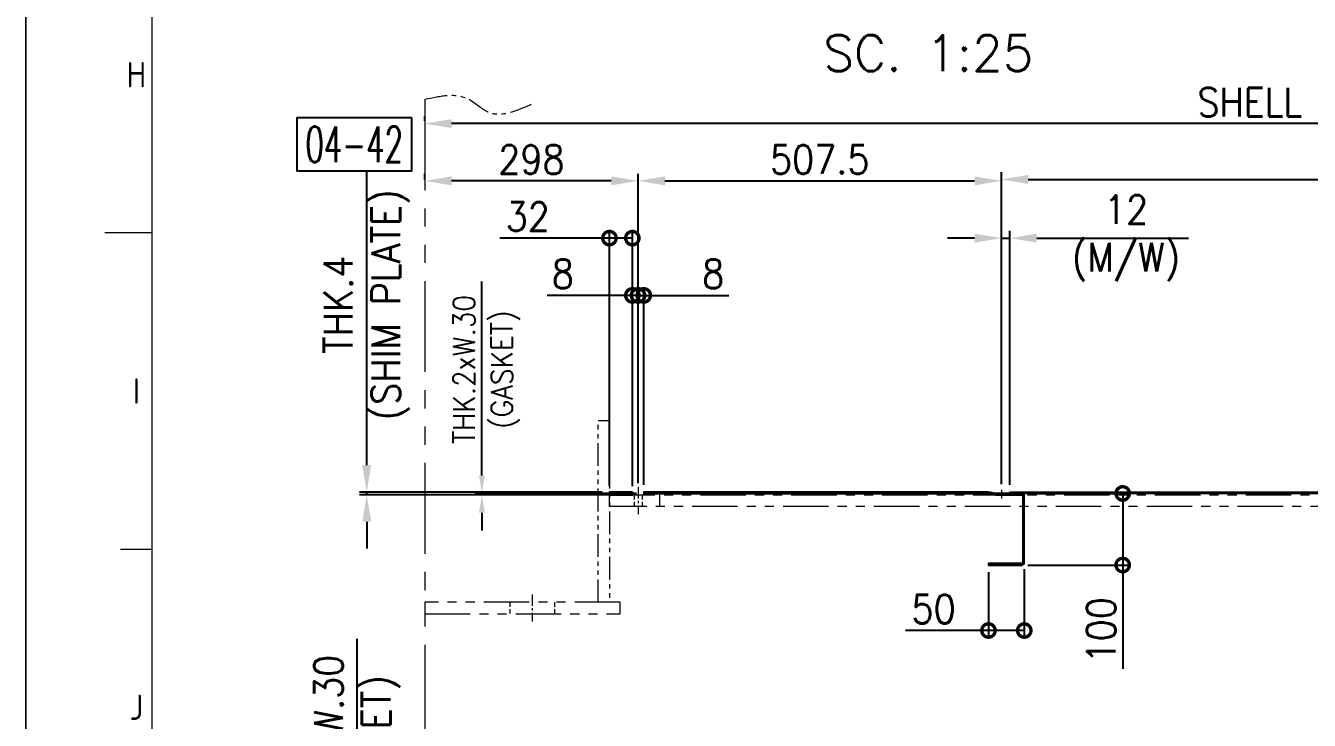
# Model space of a CAD drawing. Header units: inches. Extents: x -15980 to 45789, y -23276 to 2417.
# Drawn here: x 25682 to 27475, y -17308 to -16337 of the extents above; entities that cross this region are included whole.
import ezdxf
from ezdxf.enums import TextEntityAlignment as Align

# ---------------------------------------------------------------- set-up
doc = ezdxf.new("R2010")
doc.units = ezdxf.units.IN
doc.header["$MEASUREMENT"] = 0
for name, pattern in [('CENTER', [50.8, 31.75, -6.35, 6.35, -6.35]), ('CENTERX2', [101.6, 63.5, -12.7, 12.7, -12.7]), ('HIDDEN', [9.525, 6.35, -3.175]), ('HIDDENX2', [19.05, 12.7, -6.35]), ('PHANTOMX2', [127, 63.5, -12.7, 12.7, -12.7, 12.7, -12.7])]:
    doc.linetypes.add(name, pattern=pattern)
for name, color, linetype, lineweight in [('CADRE', 254, 'Continuous', 5), ('Center line', 181, 'CENTER', 5), ('CENTER LINES', 181, 'CENTERX2', 5), ('HATCH', 130, 'PHANTOMX2', 9), ('HIDDEN', 211, 'HIDDEN', 5), ('HIDDEN LINES', 211, 'HIDDENX2', 5), ('Plot Plan', 9, 'Continuous', 0), ('TEXT', 2, 'Continuous', 13)]:
    doc.layers.add(name, color=color, linetype=linetype, lineweight=lineweight)
doc.layers.add('dim', color=82, linetype='Continuous')
doc.styles.add('ISO Proportional', font='isocp.shx')
doc.styles.add('ROMANS', font='ROMANS.shx', dxfattribs={"width": 0.9, "bigfont": '@extfont2.shx'})
doc.dimstyles.new('1X25', dxfattribs={"dimscale": 25, "dimtxt": 1.6, "dimasz": 1.5, "dimexe": 0.4, "dimexo": 0.4, "dimgap": 0.4, "dimtad": 1, "dimdsep": 46, "dimtxsty": 'ROMANS', "dimcen": 0, "dimclrd": 256, "dimclre": 256, "dimclrt": 2, "dimadec": 0, "dimazin": 0, "dimtfac": 1, "dimtmove": 0, "dimatfit": 3, "dimfxl": 0.7, "dimlwd": -1, "dimlwe": -1, "dimarcsym": 1})

# ---------------------------------------------------------------- blocks, each defined once
blk = doc.blocks.new('*D730')
at = {"layer": 'Defpoints', "color": 0, "transparency": 16777216}
for p in [(26239.6, -16474.1), (26239.6, -16480.2), (28839.6, -16481.1)]:
    blk.add_point(p, dxfattribs=at)
at = {"layer": 'dim', "transparency": 16777216}
for p, q in [((26239.6, -16470.2), (26239.6, -16464.1)), ((28802.1, -16474.1), (26277.1, -16474.1)), ((28839.6, -16471.1), (28839.6, -16464.1))]:
    blk.add_line(p, q, dxfattribs=at)
for points in [[(26277.1, -16467.9), (26277.1, -16480.4), (26239.6, -16474.1)], [(28802.1, -16467.9), (28802.1, -16480.4), (28839.6, -16474.1)]]:
    blk.add_solid(points, dxfattribs=at)
at = {"layer": 'dim', "color": 2, "transparency": 16777216, "insert": (27539.6, -16444.1), "char_height": 40, "attachment_point": 5, "style": 'ROMANS'}
blk.add_mtext('SHELL I.D.=%%C2600', dxfattribs=at)
blk = doc.blocks.new('A$C56ddf3ee')
blk.add_lwpolyline([(32, 2), (0, 2), (0, -2), (32, -2)], close=True)
blk = doc.blocks.new('A$C8d7a2891')
blk.add_lwpolyline([(4, 98, 0.414214), (2, 96), (2, 4, 0.414214), (4, 2), (50, 2), (50, 0), (4, 0, -0.414214), (0, 4), (0, 96, -0.414214), (4, 100), (40, 100), (50, 102), (531.5, 102), (531.5, 100), (50.2, 100), (40.2, 98)], format="xyb", close=True)
at = {"layer": 'CENTER LINES', "ltscale": 0.2}
blk.add_line((32, 105), (32, 93), dxfattribs=at)
at = {"layer": 'HIDDEN LINES', "ltscale": 0.2}
for p, q in [((26.5, 100), (26.5, 98)), ((37.5, 100), (37.5, 98))]:
    blk.add_line(p, q, dxfattribs=at)
blk = doc.blocks.new('A$C86bb2282')
blk.add_lwpolyline([(0, 2), (965, 2), (965, 0), (0, 0)], close=True)
blk = doc.blocks.new('A$Cb76dd283')
blk.add_lwpolyline([(0, 16), (273, 16), (273, 0), (0, 0)], close=True)
blk = doc.blocks.new('A$Cb94309cf')
at = {"layer": 'Center line', "ltscale": 0.5}
blk.add_line((123, 37.4), (123, 0), dxfattribs=at)
at = {"layer": 'HIDDEN'}
for p, q in [((92, 26.7), (92, 10.7)), ((154, 26.7), (154, 10.7))]:
    blk.add_line(p, q, dxfattribs=at)
blk.add_blockref('A$Cb76dd283', (0, 10.7))
blk = doc.blocks.new('A$Ce04e85bd')
blk.add_line((328, 650), (328, 634))
at = {"ltscale": 0.5}
blk.add_lwpolyline([(258, 500), (242, 500), (242, 754), (258, 754)], close=True, dxfattribs=at)
blk.add_lwpolyline([(258, 650), (2342, 650), (2342, 634), (258, 634)], close=True)
at = {"layer": 'Center line', "ltscale": 0.5}
blk.add_line((298, 660.7), (298, 623.3), dxfattribs=at)
at = {"layer": 'HIDDEN'}
for p, q in [((292.5, 650), (292.5, 634)), ((303.5, 650), (303.5, 634))]:
    blk.add_line(p, q, dxfattribs=at)
at = {"xscale": -1}
blk.add_blockref('A$Cb94309cf', (273, 473.3), dxfattribs=at)
blk = doc.blocks.new('A$C5982615e')
for name, p in [('A$C56ddf3ee', (258, 652.4)), ('A$C86bb2282', (817.5, 652.4))]:
    blk.add_blockref(name, p)
at = {"xscale": -1}
blk.add_blockref('A$C8d7a2891', (837.5, 552.4), dxfattribs=at)
at = {"layer": 'HATCH', "ltscale": 2}
blk.add_blockref('A$Ce04e85bd', (0, 0.4), dxfattribs=at)
blk = doc.blocks.new('*D776')
at = {"layer": 'Defpoints', "color": 0, "transparency": 16777216}
for p in [(26239.6, -16554.1), (26239.6, -16562.4), (26537.6, -16982.1)]:
    blk.add_point(p, dxfattribs=at)
at = {"layer": 'dim', "transparency": 16777216}
for p, q in [((26239.6, -16552.4), (26239.6, -16544.1)), ((26537.6, -16972.1), (26537.6, -16544.1)), ((26500.1, -16554.1), (26277.1, -16554.1))]:
    blk.add_line(p, q, dxfattribs=at)
for points in [[(26277.1, -16547.9), (26277.1, -16560.4), (26239.6, -16554.1)], [(26500.1, -16547.9), (26500.1, -16560.4), (26537.6, -16554.1)]]:
    blk.add_solid(points, dxfattribs=at)
at = {"layer": 'dim', "color": 2, "transparency": 16777216, "insert": (26388.6, -16524.1), "char_height": 40, "attachment_point": 5, "style": 'ROMANS'}
blk.add_mtext('298', dxfattribs=at)
blk = doc.blocks.new('*D777')
at = {"layer": 'Defpoints', "color": 0, "transparency": 16777216}
for p in [(27045.1, -16554.1), (26537.6, -16982.1), (27045.1, -16987.8)]:
    blk.add_point(p, dxfattribs=at)
at = {"layer": 'dim', "transparency": 16777216}
for p, q in [((26537.6, -16972.1), (26537.6, -16544.1)), ((27045.1, -16977.8), (27045.1, -16544.1)), ((26575.1, -16554.1), (27007.6, -16554.1))]:
    blk.add_line(p, q, dxfattribs=at)
for points in [[(26575.1, -16547.9), (26575.1, -16560.4), (26537.6, -16554.1)], [(27007.6, -16547.9), (27007.6, -16560.4), (27045.1, -16554.1)]]:
    blk.add_solid(points, dxfattribs=at)
at = {"layer": 'dim', "color": 2, "transparency": 16777216, "insert": (26791.4, -16524.1), "char_height": 40, "attachment_point": 5, "style": 'ROMANS'}
blk.add_mtext('507.5', dxfattribs=at)
blk = doc.blocks.new('*D778')
at = {"layer": 'Defpoints', "color": 0, "transparency": 16777216}
for p in [(28034.1, -16552.1), (27045.1, -16985.8), (28034.1, -16985.8)]:
    blk.add_point(p, dxfattribs=at)
at = {"layer": 'dim', "transparency": 16777216}
for p, q in [((27045.1, -16975.8), (27045.1, -16542.1)), ((28034.1, -16975.8), (28034.1, -16542.1)), ((27082.6, -16552.1), (27996.6, -16552.1))]:
    blk.add_line(p, q, dxfattribs=at)
for points in [[(27082.6, -16545.9), (27082.6, -16558.4), (27045.1, -16552.1)], [(27996.6, -16545.9), (27996.6, -16558.4), (28034.1, -16552.1)]]:
    blk.add_solid(points, dxfattribs=at)
at = {"layer": 'dim', "color": 2, "transparency": 16777216, "insert": (27539.6, -16522.1), "char_height": 40, "attachment_point": 5, "style": 'ROMANS'}
blk.add_mtext('989', dxfattribs=at)
blk = doc.blocks.new('_DotSmall')
at = {"color": 0, "linetype": 'ByBlock', "const_width": 0.5}
blk.add_lwpolyline([(-0.0625, 0, 1), (0.0625, 0, 1)], format="xyb", close=True, dxfattribs=at)
blk = doc.blocks.new('*D785')
at = {"layer": 'Defpoints', "color": 0, "transparency": 16777216}
for p in [(27072, -16990.8), (27072, -17090.8), (27214.6, -17090.8)]:
    blk.add_point(p, dxfattribs=at)
at = {"layer": 'dim', "transparency": 16777216}
for p, q in [((27082, -16990.8), (27224.6, -16990.8)), ((27214.6, -16990.8), (27214.6, -17090.8)), ((27082, -17090.8), (27224.6, -17090.8)), ((27214.6, -17090.8), (27214.6, -17235.8))]:
    blk.add_line(p, q, dxfattribs=at)
at = {"layer": 'dim', "transparency": 16777216, "xscale": 37.5, "yscale": 37.5, "zscale": 37.5}
for p, rotation in [((27214.6, -16990.8), 90), ((27214.6, -17090.8), 270)]:
    blk.add_blockref('_DotSmall', p, dxfattribs=dict(at, rotation=rotation))
at = {"layer": 'dim', "color": 2, "transparency": 16777216, "insert": (27184.6, -17182), "char_height": 40, "attachment_point": 5, "rotation": 90, "style": 'ROMANS'}
blk.add_mtext('100', dxfattribs=at)
blk = doc.blocks.new('*D786')
at = {"layer": 'Defpoints', "color": 0, "transparency": 16777216}
for p in [(27077.1, -17086.8), (27027.1, -17090.8), (27027.1, -17182.3)]:
    blk.add_point(p, dxfattribs=at)
at = {"layer": 'dim', "transparency": 16777216}
for p, q in [((27027.1, -17100.8), (27027.1, -17192.3)), ((27077.1, -17096.8), (27077.1, -17192.3)), ((27027.1, -17182.3), (26911.4, -17182.3)), ((27077.1, -17182.3), (27027.1, -17182.3))]:
    blk.add_line(p, q, dxfattribs=at)
at = {"layer": 'dim', "transparency": 16777216, "xscale": 37.5, "yscale": 37.5, "zscale": 37.5, "rotation": 180}
blk.add_blockref('_DotSmall', (27027.1, -17182.3), dxfattribs=at)
at = {"layer": 'dim', "transparency": 16777216, "xscale": 37.5, "yscale": 37.5, "zscale": 37.5}
blk.add_blockref('_DotSmall', (27077.1, -17182.3), dxfattribs=at)
at = {"layer": 'dim', "color": 2, "transparency": 16777216, "insert": (26950.5, -17152.3), "char_height": 40, "attachment_point": 5, "style": 'ROMANS'}
blk.add_mtext('50', dxfattribs=at)
blk = doc.blocks.new('*D787')
at = {"layer": 'Defpoints', "color": 0, "transparency": 16777216}
for p in [(27057.1, -16634.1), (27045.1, -16987.8), (27057.1, -16988.8)]:
    blk.add_point(p, dxfattribs=at)
at = {"layer": 'dim', "transparency": 16777216}
for p, q in [((27007.6, -16634.1), (26970.1, -16634.1)), ((27045.1, -16977.8), (27045.1, -16624.1)), ((27045.1, -16634.1), (27057.1, -16634.1)), ((27057.1, -16978.8), (27057.1, -16624.1)), ((27094.6, -16634.1), (27306.4, -16634.1))]:
    blk.add_line(p, q, dxfattribs=at)
for points in [[(27007.6, -16627.9), (27007.6, -16640.4), (27045.1, -16634.1)], [(27094.6, -16627.9), (27094.6, -16640.4), (27057.1, -16634.1)]]:
    blk.add_solid(points, dxfattribs=at)
at = {"layer": 'dim', "color": 2, "transparency": 16777216, "insert": (27219.3, -16634.1), "char_height": 40, "attachment_point": 5, "style": 'ROMANS'}
blk.add_mtext('12\\P(M/W)', dxfattribs=at)
blk = doc.blocks.new('*D788')
at = {"layer": 'Defpoints', "color": 0, "transparency": 16777216}
for p in [(26545.6, -16714.1), (26537.6, -16982.1), (26545.6, -16988.8)]:
    blk.add_point(p, dxfattribs=at)
at = {"layer": 'dim', "transparency": 16777216}
for p, q in [((26537.6, -16972.1), (26537.6, -16704.1)), ((26545.6, -16978.8), (26545.6, -16704.1)), ((26537.6, -16714.1), (26500.1, -16714.1)), ((26537.6, -16714.1), (26545.6, -16714.1)), ((26545.6, -16714.1), (26664.6, -16714.1))]:
    blk.add_line(p, q, dxfattribs=at)
at = {"layer": 'dim', "transparency": 16777216, "xscale": 37.5, "yscale": 37.5, "zscale": 37.5}
blk.add_blockref('_DotSmall', (26537.6, -16714.1), dxfattribs=at)
at = {"layer": 'dim', "transparency": 16777216, "xscale": 37.5, "yscale": 37.5, "zscale": 37.5, "rotation": 180}
blk.add_blockref('_DotSmall', (26545.6, -16714.1), dxfattribs=at)
at = {"layer": 'dim', "color": 2, "transparency": 16777216, "insert": (26642.6, -16684.1), "char_height": 40, "attachment_point": 5, "style": 'ROMANS'}
blk.add_mtext('8', dxfattribs=at)
blk = doc.blocks.new('*D789')
at = {"layer": 'Defpoints', "color": 0, "transparency": 16777216}
for p in [(26529.6, -16714.1), (26529.6, -16988.8), (26537.6, -16986.3)]:
    blk.add_point(p, dxfattribs=at)
at = {"layer": 'dim', "transparency": 16777216}
for p, q in [((26529.6, -16978.8), (26529.6, -16704.1)), ((26537.6, -16976.3), (26537.6, -16704.1)), ((26529.6, -16714.1), (26410.6, -16714.1)), ((26537.6, -16714.1), (26529.6, -16714.1)), ((26537.6, -16714.1), (26575.1, -16714.1))]:
    blk.add_line(p, q, dxfattribs=at)
at = {"layer": 'dim', "transparency": 16777216, "xscale": 37.5, "yscale": 37.5, "zscale": 37.5}
blk.add_blockref('_DotSmall', (26529.6, -16714.1), dxfattribs=at)
at = {"layer": 'dim', "transparency": 16777216, "xscale": 37.5, "yscale": 37.5, "zscale": 37.5, "rotation": 180}
blk.add_blockref('_DotSmall', (26537.6, -16714.1), dxfattribs=at)
at = {"layer": 'dim', "color": 2, "transparency": 16777216, "insert": (26432.6, -16684.1), "char_height": 40, "attachment_point": 5, "style": 'ROMANS'}
blk.add_mtext('8', dxfattribs=at)
blk = doc.blocks.new('*D790')
at = {"layer": 'Defpoints', "color": 0, "transparency": 16777216}
for p in [(26497.6, -16634.1), (26497.6, -16990.8), (26529.6, -16990.8)]:
    blk.add_point(p, dxfattribs=at)
at = {"layer": 'dim', "transparency": 16777216}
for p, q in [((26497.6, -16634.1), (26344.4, -16634.1)), ((26497.6, -16980.8), (26497.6, -16624.1)), ((26529.6, -16634.1), (26497.6, -16634.1)), ((26529.6, -16980.8), (26529.6, -16624.1))]:
    blk.add_line(p, q, dxfattribs=at)
at = {"layer": 'dim', "transparency": 16777216, "xscale": 37.5, "yscale": 37.5, "zscale": 37.5, "rotation": 180}
blk.add_blockref('_DotSmall', (26497.6, -16634.1), dxfattribs=at)
at = {"layer": 'dim', "transparency": 16777216, "xscale": 37.5, "yscale": 37.5, "zscale": 37.5}
blk.add_blockref('_DotSmall', (26529.6, -16634.1), dxfattribs=at)
at = {"layer": 'dim', "color": 2, "transparency": 16777216, "insert": (26383.5, -16604.1), "char_height": 40, "attachment_point": 5, "style": 'ROMANS'}
blk.add_mtext('32', dxfattribs=at)
blk = doc.blocks.new('*D806')
at = {"layer": 'Defpoints', "color": 0, "transparency": 16777216}
for p in [(26158.5, -16988.8), (26497.6, -16988.8), (26497.6, -16992.8)]:
    blk.add_point(p, dxfattribs=at)
at = {"layer": 'dim', "transparency": 16777216}
for p, q in [((26158.5, -16951.3), (26158.5, -16540.7)), ((26487.6, -16988.8), (26148.5, -16988.8)), ((26487.6, -16992.8), (26148.5, -16992.8)), ((26158.5, -16992.8), (26158.5, -16988.8)), ((26158.5, -17030.3), (26158.5, -17067.8))]:
    blk.add_line(p, q, dxfattribs=at)
for points in [[(26152.3, -16951.3), (26164.8, -16951.3), (26158.5, -16988.8)], [(26152.3, -17030.3), (26164.8, -17030.3), (26158.5, -16992.8)]]:
    blk.add_solid(points, dxfattribs=at)
at = {"layer": 'dim', "color": 2, "transparency": 16777216, "insert": (26158.5, -16727.3), "char_height": 40, "attachment_point": 5, "rotation": 90, "style": 'ROMANS'}
blk.add_mtext('THK.4\\P(SHIM PLATE)', dxfattribs=at)
blk = doc.blocks.new('*D807')
at = {"layer": 'Defpoints', "color": 0, "transparency": 16777216}
for p in [(26319.4, -16992.8), (26545.6, -16990.8), (26545.6, -16992.8)]:
    blk.add_point(p, dxfattribs=at)
at = {"layer": 'dim', "transparency": 16777216}
for p, q in [((26319.4, -16965.8), (26319.4, -16694.5)), ((26535.6, -16990.8), (26309.4, -16990.8)), ((26535.6, -16992.8), (26309.4, -16992.8)), ((26319.4, -16992.8), (26319.4, -16990.8)), ((26319.4, -17017.8), (26319.4, -17042.8))]:
    blk.add_line(p, q, dxfattribs=at)
for points in [[(26315.3, -16965.8), (26323.6, -16965.8), (26319.4, -16990.8)], [(26315.3, -17017.8), (26323.6, -17017.8), (26319.4, -16992.8)]]:
    blk.add_solid(points, dxfattribs=at)
at = {"layer": 'dim', "color": 2, "transparency": 16777216, "char_height": 30, "attachment_point": 5, "rotation": 90, "style": 'ROMANS'}
for s, insert in [('THK.2xW.30', (26294.4, -16817.7)), ('(GASKET)', (26352.3, -16817.7))]:
    blk.add_mtext(s, dxfattribs=dict(at, insert=insert))
blk = doc.blocks.new('*D812')
at = {"layer": 'Defpoints', "color": 0, "transparency": 16777216}
for p in [(26145.2, -17590.8), (26503.6, -17590.8), (26497.6, -17592.8)]:
    blk.add_point(p, dxfattribs=at)
at = {"layer": 'dim', "transparency": 16777216}
for p, q in [((26145.2, -17590.8), (26145.2, -17194.1)), ((26493.6, -17590.8), (26135.2, -17590.8)), ((26145.2, -17592.8), (26145.2, -17590.8)), ((26487.6, -17592.8), (26135.2, -17592.8)), ((26145.2, -17592.8), (26145.2, -17630.3))]:
    blk.add_line(p, q, dxfattribs=at)
at = {"layer": 'dim', "transparency": 16777216, "xscale": 37.5, "yscale": 37.5, "zscale": 37.5}
for p, rotation in [((26145.2, -17590.8), 270), ((26145.2, -17592.8), 90)]:
    blk.add_blockref('_DotSmall', p, dxfattribs=dict(at, rotation=rotation))
at = {"layer": 'dim', "color": 2, "transparency": 16777216, "insert": (26145.2, -17355), "char_height": 40, "attachment_point": 5, "rotation": 90, "style": 'ROMANS'}
blk.add_mtext('THK.2xW.30\\P(GASKET)', dxfattribs=at)
blk = doc.blocks.new('A$Ceb6babff')
at = {"layer": 'CADRE', "color": 2}
for p, q in [((176.8, 3716.5), (110.5, 3716.5)), ((176.8, 3716.5), (110.5, 3716.5)), ((132.6, 3274.6), (176.8, 3274.6))]:
    blk.add_line(p, q, dxfattribs=at)
at = {"layer": 'CADRE', "color": 8}
blk.add_lwpolyline([(0, 0), (10500, 0), (10500, 7424.2), (0, 7424.2)], close=True, dxfattribs=at)
at = {"layer": 'CADRE', "color": 4}
blk.add_lwpolyline([(176.8, 7247.5), (10323.2, 7247.5), (10323.2, 176.8), (176.8, 176.8)], close=True, dxfattribs=at)
at = {"layer": 'Plot Plan', "linetype": 'ByBlock'}
blk.add_lwpolyline([(10500, 0), (0, 0), (0, 7424.2), (10500, 7424.2)], close=True, dxfattribs=at)
at = {"layer": 'CADRE', "color": 2, "style": 'ISO Proportional'}
for s, p in [('H', (154.7, 3937.5)), ('I', (154.7, 3495.6)), ('J', (154.7, 3053.7))]:
    blk.add_text(s, height=35.4, dxfattribs=at).set_placement(p, align=Align.MIDDLE)

msp = doc.modelspace()

# ---------------------------------------------------------------- linework, layer by layer
at = {"layer": 'dim'}
msp.add_lwpolyline([(26221.128, -16465.682), (26221.128, -16540.682), (26061.128, -16540.682), (26061.128, -16465.682)], close=True, dxfattribs=at)
at = {"layer": 'HATCH', "ltscale": 2}
msp.add_line((26239.648, -16440.111), (26239.648, -18954.582), dxfattribs=at)
at = {"layer": 'HATCH', "ltscale": 0.5}
msp.add_spline([(26239.648, -16440.111), (26301.082, -16439.933), (26327.633, -16457.623), (26390.887, -16445.871)], degree=3, dxfattribs=at)

# ---------------------------------------------------------------- block references
for name, p in [('A$Ceb6babff', (25682.079, -20343.245)), ('A$C5982615e', (26239.648, -17643.224))]:
    msp.add_blockref(name, p)

# ---------------------------------------------------------------- texts
at = {"layer": 'TEXT', "ltscale": 0.5, "style": 'ROMANS'}
msp.add_text('SC. 1:25', height=50, dxfattribs=at).set_placement((26796.39, -16400.677))
at = {"layer": 'TEXT', "ltscale": 0.5, "style": 'ROMANS', "width": 0.6}
msp.add_text('04-42', height=50, rotation=359.999944, dxfattribs=at).set_placement((26141.128, -16503.182), align=Align.MIDDLE_CENTER)

# ---------------------------------------------------------------- dimensions: what is measured, and where the dimension line sits
at = {"layer": 'dim'}
for base, p1, p2, text, picture, middle in [((26239.648, -16474.109), (28839.648, -16481.14), (26239.648, -16480.209), 'SHELL I.D.=%%C<>', '*D730', (27539.648, -16474.109)), ((27057.148, -16634.109), (27045.148, -16987.824), (27057.148, -16988.825), '<>\\X(M/W)', '*D787', (27219.291, -16634.109))]:
    dim = msp.add_linear_dim(base=base, p1=p1, p2=p2, text=text, dimstyle='1X25', override={"dimtmove": 0}, dxfattribs=at)
    dim.commit()
    dim.dimension.update_dxf_attribs({"geometry": picture, "text_midpoint": middle, "dimtype": 160})
for base, p1, p2, override, picture, middle in [((26239.648, -16554.109), (26537.648, -16982.124), (26239.648, -16562.372), {"dimtmove": 0}, '*D776', (26388.648, -16524.109)), ((28034.148, -16552.109), (27045.148, -16985.824), (28034.148, -16985.824), {"dimtmove": 0}, '*D778', (27539.648, -16522.109)), ((27027.148, -17182.307), (27077.148, -17086.825), (27027.148, -17090.825), {"dimblk1": 'DotSmall', "dimblk2": 'DotSmall', "dimsah": 1}, '*D786', (26950.505, -17152.307))]:
    dim = msp.add_linear_dim(base=base, p1=p1, p2=p2, dimstyle='1X25', override=override, dxfattribs=at)
    dim.commit()
    dim.dimension.update_dxf_attribs({"geometry": picture, "text_midpoint": middle})
dim = msp.add_linear_dim(base=(27045.148, -16554.109), p1=(26537.648, -16982.124), p2=(27045.148, -16987.824), dimstyle='1X25', dxfattribs=at)
dim.commit()
dim.dimension.update_dxf_attribs({"geometry": '*D777', "text_midpoint": (26791.398, -16524.109)})
for base, p1, p2, text, override, picture, middle in [((26158.54, -16988.825), (26497.648, -16992.825), (26497.648, -16988.825), 'THK.<>\\X(SHIM PLATE)', {"dimtmove": 0}, '*D806', (26158.54, -16727.253)), ((26319.427, -16992.825), (26545.648, -16990.825), (26545.648, -16992.825), 'THK.<>xW.30\\X(GASKET)', {"dimtxt": 1.2, "dimasz": 1}, '*D807', (26319.427, -16817.682)), ((26145.227, -17590.825), (26497.648, -17592.825), (26503.648, -17590.825), 'THK.<>xW.30\\X(GASKET)', {"dimblk1": 'DotSmall', "dimblk2": 'DotSmall', "dimsah": 1, "dimtmove": 0}, '*D812', (26145.227, -17354.968))]:
    dim = msp.add_linear_dim(base=base, p1=p1, p2=p2, angle=90, text=text, dimstyle='1X25', override=override, dxfattribs=at)
    dim.commit()
    dim.dimension.update_dxf_attribs({"geometry": picture, "text_midpoint": middle, "dimtype": 160})
for base, p1, p2, picture, middle in [((26497.648, -16634.109), (26529.648, -16990.825), (26497.648, -16990.825), '*D790', (26383.505, -16634.109)), ((26529.648, -16714.109), (26537.648, -16986.258), (26529.648, -16988.825), '*D789', (26432.648, -16714.109)), ((26545.648, -16714.109), (26537.648, -16982.124), (26545.648, -16988.825), '*D788', (26642.648, -16714.109))]:
    dim = msp.add_linear_dim(base=base, p1=p1, p2=p2, dimstyle='1X25', override={"dimblk1": 'DotSmall', "dimblk2": 'DotSmall', "dimsah": 1, "dimtmove": 0}, dxfattribs=at)
    dim.commit()
    dim.dimension.update_dxf_attribs({"geometry": picture, "text_midpoint": middle, "dimtype": 160})
dim = msp.add_linear_dim(base=(27214.577, -17090.825), p1=(27072.042, -16990.825), p2=(27072.042, -17090.825), angle=90, dimstyle='1X25', override={"dimblk1": 'DotSmall', "dimblk2": 'DotSmall', "dimsah": 1}, dxfattribs=at)
dim.commit()
dim.dimension.update_dxf_attribs({"geometry": '*D785', "text_midpoint": (27184.577, -17182.039)})

doc.saveas('drawing.dxf')
